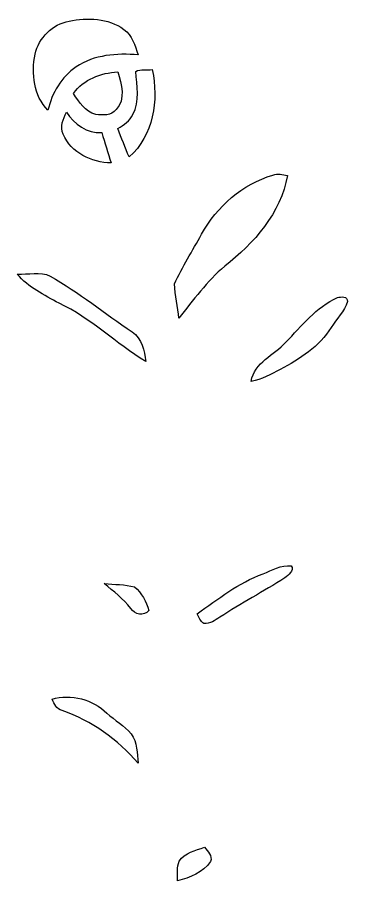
# Model space of a CAD drawing. Header units: centimetres. Extents: x -3.6 to 2.4, y -8.2 to 8.3.
# Drawn here: x -2.22 to 1.67, y -4.32 to 5.86 of the extents above; entities that cross this region are included whole.
import ezdxf

# ---------------------------------------------------------------- set-up
doc = ezdxf.new("R2010")
doc.units = ezdxf.units.CM
doc.header["$MEASUREMENT"] = 0
doc.layers.add('Camada 1', color=7, linetype='Continuous')

msp = doc.modelspace()

# ---------------------------------------------------------------- linework, layer by layer
at = {"layer": 'Camada 1', "color": 156}
for points, knots in [([(-2.01434, 5.42032), (-2.01434, 5.42032), (-2.01434, 5.42032), (-2.01434, 5.42032), (-2.01434, 5.42032), (-2.05665, 5.19313), (-2.03374, 4.93208), (-1.86228, 4.76064), (-1.86228, 4.76064), (-1.81467, 4.96171), (-1.70459, 5.1561), (-1.52927, 5.27145), (-1.52927, 5.27145), (-1.31688, 5.4182), (-1.04982, 5.43196), (-0.80077, 5.41362), (-0.80077, 5.41362), (-0.83395, 5.52369), (-0.87026, 5.64258), (-0.96727, 5.71419), (-0.96727, 5.71419), (-1.15072, 5.84965), (-1.39733, 5.85671), (-1.61251, 5.81015), (-1.61251, 5.81015), (-1.80901, 5.77592), (-1.96987, 5.61293), (-2.01434, 5.42032)], [0, 0, 0, 0, 0.125, 0.125, 0.125, 0.125, 0.25, 0.25, 0.25, 0.25, 0.375, 0.375, 0.375, 0.375, 0.5, 0.5, 0.5, 0.5, 0.625, 0.625, 0.625, 0.625, 0.75, 0.75, 0.75, 0.75, 1, 1, 1, 1]), ([(-1.56276, 4.95819), (-1.56276, 4.95819), (-1.56276, 4.95819), (-1.56276, 4.95819), (-1.56276, 4.95819), (-1.49541, 4.85836), (-1.42237, 4.74546), (-1.29959, 4.70948), (-1.29959, 4.70948), (-1.2167, 4.70207), (-1.11652, 4.69395), (-1.05936, 4.76839), (-1.05936, 4.76839), (-0.94188, 4.89045), (-0.99515, 5.07002), (-1.03997, 5.21184), (-1.03997, 5.21184), (-1.2414, 5.20302), (-1.44108, 5.12576), (-1.56276, 4.95819)], [0, 0, 0, 0, 0.16666667, 0.16666667, 0.16666667, 0.16666667, 0.33333333, 0.33333333, 0.33333333, 0.33333333, 0.5, 0.5, 0.5, 0.5, 0.66666667, 0.66666667, 0.66666667, 0.66666667, 1, 1, 1, 1]), ([(-0.8283, 5.21783), (-0.8283, 5.21783), (-0.8283, 5.21783), (-0.8283, 5.21783), (-0.8283, 5.21783), (-0.81276, 5.0499), (-0.77749, 4.86717), (-0.86217, 4.71125), (-0.86217, 4.71125), (-0.89462, 4.63256), (-0.96903, 4.58707), (-1.03821, 4.54473), (-1.03821, 4.54473), (-0.99549, 4.43254), (-0.95281, 4.32037), (-0.90661, 4.20959), (-0.90661, 4.20959), (-0.61556, 4.45971), (-0.55841, 4.88058), (-0.63251, 5.239), (-0.63251, 5.239), (-0.69776, 5.23582), (-0.76797, 5.24817), (-0.8283, 5.21783)], [0, 0, 0, 0, 0.14285714, 0.14285714, 0.14285714, 0.14285714, 0.28571429, 0.28571429, 0.28571429, 0.28571429, 0.42857143, 0.42857143, 0.42857143, 0.42857143, 0.57142857, 0.57142857, 0.57142857, 0.57142857, 0.71428571, 0.71428571, 0.71428571, 0.71428571, 1, 1, 1, 1]), ([(-1.68131, 4.4777), (-1.68131, 4.4777), (-1.68131, 4.4777), (-1.68131, 4.4777), (-1.68131, 4.4777), (-1.59063, 4.25793), (-1.34651, 4.14257), (-1.11793, 4.13867), (-1.11793, 4.13867), (-1.15496, 4.25827), (-1.19341, 4.37716), (-1.22728, 4.49781), (-1.22728, 4.49781), (-1.40542, 4.48404), (-1.55253, 4.59765), (-1.64568, 4.73947), (-1.64568, 4.73947), (-1.68096, 4.65762), (-1.72613, 4.5659), (-1.68131, 4.4777)], [0, 0, 0, 0, 0.16666667, 0.16666667, 0.16666667, 0.16666667, 0.33333333, 0.33333333, 0.33333333, 0.33333333, 0.5, 0.5, 0.5, 0.5, 0.66666667, 0.66666667, 0.66666667, 0.66666667, 1, 1, 1, 1]), ([(-0.05112, 3.29836), (-0.05112, 3.29836), (-0.05112, 3.29836), (-0.05112, 3.29836), (-0.05112, 3.29836), (-0.15906, 3.10434), (-0.27974, 2.9156), (-0.3711, 2.71275), (-0.3711, 2.71275), (-0.36545, 2.57658), (-0.33403, 2.44288), (-0.31922, 2.30742), (-0.31922, 2.30742), (-0.15061, 2.52225), (0.01129, 2.74591), (0.22262, 2.92195), (0.22262, 2.92195), (0.56446, 3.19077), (0.88337, 3.54813), (0.95889, 3.99016), (0.95889, 3.99016), (0.90314, 4.0018), (0.84492, 4.01698), (0.78918, 3.99651), (0.78918, 3.99651), (0.43006, 3.88927), (0.12702, 3.62575), (-0.05112, 3.29836)], [0, 0, 0, 0, 0.125, 0.125, 0.125, 0.125, 0.25, 0.25, 0.25, 0.25, 0.375, 0.375, 0.375, 0.375, 0.5, 0.5, 0.5, 0.5, 0.625, 0.625, 0.625, 0.625, 0.75, 0.75, 0.75, 0.75, 1, 1, 1, 1]), ([(-2.22387, 2.82811), (-2.22387, 2.82811), (-2.22387, 2.82811), (-2.22387, 2.82811), (-2.22387, 2.82811), (-2.09265, 2.67254), (-1.90603, 2.58152), (-1.73105, 2.48451), (-1.73105, 2.48451), (-1.35606, 2.31024), (-1.05971, 2.01038), (-0.70975, 1.79694), (-0.70975, 1.79694), (-0.72457, 1.92535), (-0.75668, 2.06893), (-0.87026, 2.14689), (-0.87026, 2.14689), (-1.19272, 2.36528), (-1.49717, 2.61081), (-1.83475, 2.80589), (-1.83475, 2.80589), (-1.95578, 2.86446), (-2.09547, 2.82177), (-2.22387, 2.82811)], [0, 0, 0, 0, 0.14285714, 0.14285714, 0.14285714, 0.14285714, 0.28571429, 0.28571429, 0.28571429, 0.28571429, 0.42857143, 0.42857143, 0.42857143, 0.42857143, 0.57142857, 0.57142857, 0.57142857, 0.57142857, 0.71428571, 0.71428571, 0.71428571, 0.71428571, 1, 1, 1, 1]), ([(1.54872, 2.55117), (1.54872, 2.55117), (1.54872, 2.55117), (1.54872, 2.55117), (1.54872, 2.55117), (1.30002, 2.43723), (1.12432, 2.21993), (0.94159, 2.02449), (0.94159, 2.02449), (0.80258, 1.87315), (0.56835, 1.78989), (0.53307, 1.5634), (0.53307, 1.5634), (0.65796, 1.5814), (0.7652, 1.65054), (0.87596, 1.70521), (0.87596, 1.70521), (1.10668, 1.82588), (1.33599, 1.97545), (1.47641, 2.20052), (1.47641, 2.20052), (1.54059, 2.30142), (1.6302, 2.38891), (1.66796, 2.50427), (1.66796, 2.50427), (1.67044, 2.56988), (1.59282, 2.56353), (1.54872, 2.55117)], [0, 0, 0, 0, 0.125, 0.125, 0.125, 0.125, 0.25, 0.25, 0.25, 0.25, 0.375, 0.375, 0.375, 0.375, 0.5, 0.5, 0.5, 0.5, 0.625, 0.625, 0.625, 0.625, 0.75, 0.75, 0.75, 0.75, 1, 1, 1, 1]), ([(0.67208, -0.70388), (0.67208, -0.70388), (0.67208, -0.70388), (0.67208, -0.70388), (0.67208, -0.70388), (0.38314, -0.80795), (0.145, -1.00515), (-0.10545, -1.1752), (-0.10545, -1.1752), (-0.08323, -1.21682), (-0.06628, -1.26551), (-0.02359, -1.29197), (-0.02359, -1.29197), (0.04764, -1.29868), (0.10586, -1.25246), (0.16302, -1.21753), (0.16302, -1.21753), (0.41311, -1.05385), (0.67735, -0.91274), (0.9296, -0.75292), (0.9296, -0.75292), (0.97015, -0.72259), (1.0467, -0.66614), (1.00298, -0.61076), (1.00298, -0.61076), (0.88409, -0.59595), (0.77895, -0.66509), (0.67208, -0.70388)], [0, 0, 0, 0, 0.125, 0.125, 0.125, 0.125, 0.25, 0.25, 0.25, 0.25, 0.375, 0.375, 0.375, 0.375, 0.5, 0.5, 0.5, 0.5, 0.625, 0.625, 0.625, 0.625, 0.75, 0.75, 0.75, 0.75, 1, 1, 1, 1]), ([(-1.19799, -0.8196), (-1.19799, -0.8196), (-1.19799, -0.8196), (-1.19799, -0.8196), (-1.19799, -0.8196), (-1.08865, -0.91167), (-0.97365, -0.99881), (-0.88473, -1.11205), (-0.88473, -1.11205), (-0.84487, -1.18402), (-0.72774, -1.20978), (-0.6752, -1.13886), (-0.6752, -1.13886), (-0.70059, -1.03197), (-0.75633, -0.93002), (-0.84204, -0.86017), (-0.84204, -0.86017), (-0.95704, -0.8263), (-1.07948, -0.833), (-1.19799, -0.8196)], [0, 0, 0, 0, 0.16666667, 0.16666667, 0.16666667, 0.16666667, 0.33333333, 0.33333333, 0.33333333, 0.33333333, 0.5, 0.5, 0.5, 0.5, 0.66666667, 0.66666667, 0.66666667, 0.66666667, 1, 1, 1, 1]), ([(-1.81432, -2.18203), (-1.81432, -2.18203), (-1.81432, -2.18203), (-1.81432, -2.18203), (-1.81432, -2.18203), (-1.78855, -2.23741), (-1.76244, -2.30197), (-1.69577, -2.31715), (-1.69577, -2.31715), (-1.34651, -2.43532), (-1.03997, -2.66111), (-0.79902, -2.93768), (-0.79902, -2.93768), (-0.81593, -2.82196), (-0.80608, -2.69037), (-0.88225, -2.59336), (-0.88225, -2.59336), (-0.96021, -2.49354), (-1.07452, -2.4332), (-1.16695, -2.3489), (-1.16695, -2.3489), (-1.33135, -2.18379), (-1.5917, -2.11923), (-1.81432, -2.18203)], [0, 0, 0, 0, 0.14285714, 0.14285714, 0.14285714, 0.14285714, 0.28571429, 0.28571429, 0.28571429, 0.28571429, 0.42857143, 0.42857143, 0.42857143, 0.42857143, 0.57142857, 0.57142857, 0.57142857, 0.57142857, 0.71428571, 0.71428571, 0.71428571, 0.71428571, 1, 1, 1, 1]), ([(-0.31712, -4.09125), (-0.31712, -4.09125), (-0.31712, -4.09125), (-0.31712, -4.09125), (-0.31712, -4.09125), (-0.34426, -4.165), (-0.33158, -4.24613), (-0.33651, -4.32338), (-0.33651, -4.32338), (-0.18834, -4.2881), (-0.0349, -4.22744), (0.05363, -4.0962), (0.05363, -4.0962), (0.07834, -4.02705), (0.01908, -3.97872), (-0.01653, -3.92899), (-0.01653, -3.92899), (-0.12519, -3.96178), (-0.24656, -3.99531), (-0.31712, -4.09125)], [0, 0, 0, 0, 0.16666667, 0.16666667, 0.16666667, 0.16666667, 0.33333333, 0.33333333, 0.33333333, 0.33333333, 0.5, 0.5, 0.5, 0.5, 0.66666667, 0.66666667, 0.66666667, 0.66666667, 1, 1, 1, 1])]:
    msp.add_open_spline(points, degree=3, knots=knots, dxfattribs=at)

doc.saveas('drawing.dxf')
